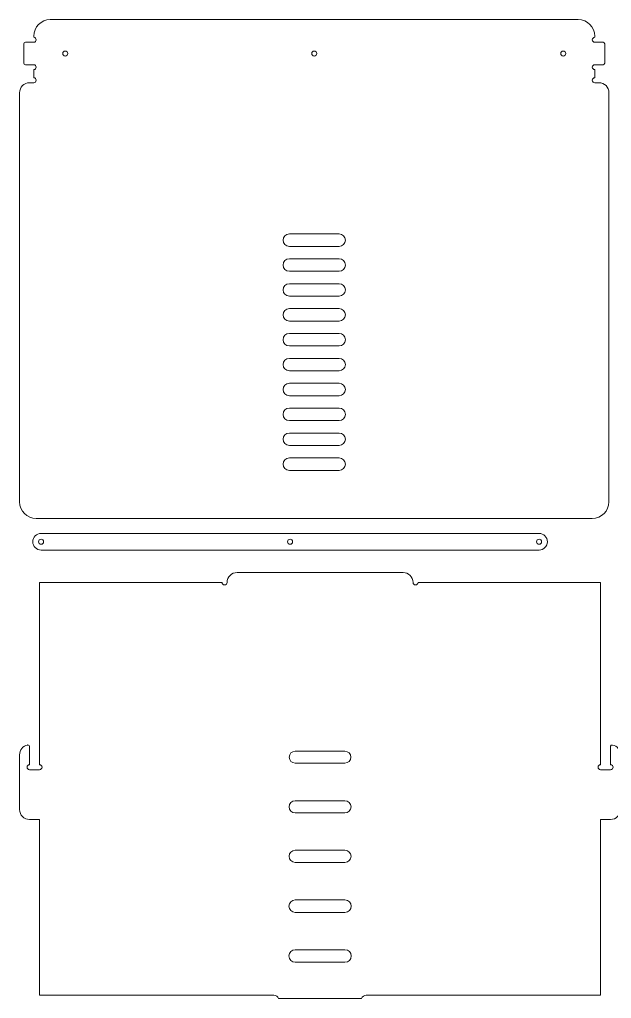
# Model space of a CAD drawing. Header units: millimetres. Extents: x -1109 to 1109, y -590 to 592.
# Drawn here: x -1109 to -396, y -590 to 590 of the extents above; entities that cross this region are included whole.
import ezdxf

# ---------------------------------------------------------------- set-up
doc = ezdxf.new("R2010")
doc.units = ezdxf.units.MM
doc.header["$MEASUREMENT"] = 0
doc.layers.add('layer 1', color=7, linetype='Continuous')

msp = doc.modelspace()

# ---------------------------------------------------------------- linework, layer by layer
at = {"layer": 'layer 1', "color": 250, "lineweight": 15}
for points, knots in [([(-404.0697, 537.6887), (-404.0697, 537.6887), (-404.0697, 560.6886), (-404.0697, 560.6886), (-404.0697, 560.6886), (-404.0697, 561.7933), (-404.9651, 562.6887), (-406.0698, 562.6887), (-406.0698, 562.6887), (-406.0698, 562.6887), (-416.0697, 562.6887), (-416.0697, 562.6887), (-416.0697, 562.6887), (-417.7264, 562.6887), (-419.0698, 564.0319), (-419.0698, 565.6887), (-419.0698, 565.6887), (-419.0698, 567.3456), (-417.7264, 568.6887), (-416.0697, 568.6887), (-416.0697, 568.6887), (-416.0697, 568.6887), (-416.0697, 570.061), (-416.0697, 570.061), (-416.0697, 570.061), (-416.0697, 581.1067), (-425.0238, 590.0612), (-436.0696, 590.0612), (-436.0696, 590.0612), (-436.0696, 590.0612), (-1072.0696, 590.0612), (-1072.0696, 590.0612), (-1072.0696, 590.0612), (-1083.1152, 590.0612), (-1092.0697, 581.1067), (-1092.0697, 570.061), (-1092.0697, 570.061), (-1092.0697, 570.061), (-1092.0697, 568.6887), (-1092.0697, 568.6887), (-1092.0697, 568.6887), (-1090.4127, 568.6887), (-1089.0698, 567.3456), (-1089.0698, 565.6887), (-1089.0698, 565.6887), (-1089.0698, 564.0319), (-1090.4127, 562.6887), (-1092.0697, 562.6887), (-1092.0697, 562.6887), (-1092.0697, 562.6887), (-1102.0695, 562.6887), (-1102.0695, 562.6887), (-1102.0695, 562.6887), (-1103.1747, 562.6887), (-1104.0697, 561.7933), (-1104.0697, 560.6886), (-1104.0697, 560.6886), (-1104.0697, 560.6886), (-1104.0697, 537.6887), (-1104.0697, 537.6887), (-1104.0697, 537.6887), (-1104.0697, 536.5842), (-1103.1747, 535.689), (-1102.0695, 535.689), (-1102.0695, 535.689), (-1102.0695, 535.689), (-1092.0697, 535.689), (-1092.0697, 535.689), (-1092.0697, 535.689), (-1090.4127, 535.689), (-1089.0698, 534.3455), (-1089.0698, 532.6886), (-1089.0698, 532.6886), (-1089.0698, 531.0319), (-1090.4127, 529.6886), (-1092.0697, 529.6886), (-1092.0697, 529.6886), (-1092.0697, 529.6886), (-1092.0697, 519.9082), (-1092.0697, 519.9082), (-1092.0697, 519.9082), (-1090.4127, 519.9082), (-1089.0698, 518.5651), (-1089.0698, 516.9082), (-1089.0698, 516.9082), (-1089.0698, 515.2513), (-1090.4127, 513.9082), (-1092.0697, 513.9082), (-1092.0697, 513.9082), (-1092.0697, 513.9082), (-1097.0696, 513.9082), (-1097.0696, 513.9082), (-1097.0696, 513.9082), (-1103.6969, 513.9082), (-1109.0696, 508.5356), (-1109.0696, 501.9082), (-1109.0696, 501.9082), (-1109.0696, 501.9082), (-1109.0696, 8.7845), (-1109.0696, 8.7845), (-1109.0696, 8.7845), (-1109.0696, -2.2616), (-1100.1154, -11.2154), (-1089.0698, -11.2154), (-1089.0698, -11.2154), (-1089.0698, -11.2154), (-419.0698, -11.2154), (-419.0698, -11.2154), (-419.0698, -11.2154), (-408.0238, -11.2154), (-399.0695, -2.2616), (-399.0695, 8.7845), (-399.0695, 8.7845), (-399.0695, 8.7845), (-399.0695, 501.9082), (-399.0695, 501.9082), (-399.0695, 501.9082), (-399.0695, 508.5356), (-404.4421, 513.9082), (-411.0696, 513.9082), (-411.0696, 513.9082), (-411.0696, 513.9082), (-416.0697, 513.9082), (-416.0697, 513.9082), (-416.0697, 513.9082), (-417.7264, 513.9082), (-419.0698, 515.2513), (-419.0698, 516.9082), (-419.0698, 516.9082), (-419.0698, 518.5651), (-417.7264, 519.9082), (-416.0697, 519.9082), (-416.0697, 519.9082), (-416.0697, 519.9082), (-416.0697, 529.6886), (-416.0697, 529.6886), (-416.0697, 529.6886), (-417.7264, 529.6886), (-419.0698, 531.0319), (-419.0698, 532.6886), (-419.0698, 532.6886), (-419.0698, 534.3455), (-417.7264, 535.689), (-416.0697, 535.689), (-416.0697, 535.689), (-416.0697, 535.689), (-406.0698, 535.689), (-406.0698, 535.689), (-406.0698, 535.689), (-404.9651, 535.689), (-404.0697, 536.5842), (-404.0697, 537.6887)], [0, 0, 0, 0, 0.026315789, 0.026315789, 0.026315789, 0.026315789, 0.052631579, 0.052631579, 0.052631579, 0.052631579, 0.078947368, 0.078947368, 0.078947368, 0.078947368, 0.105263158, 0.105263158, 0.105263158, 0.105263158, 0.131578947, 0.131578947, 0.131578947, 0.131578947, 0.157894737, 0.157894737, 0.157894737, 0.157894737, 0.184210526, 0.184210526, 0.184210526, 0.184210526, 0.210526316, 0.210526316, 0.210526316, 0.210526316, 0.236842105, 0.236842105, 0.236842105, 0.236842105, 0.263157895, 0.263157895, 0.263157895, 0.263157895, 0.289473684, 0.289473684, 0.289473684, 0.289473684, 0.315789474, 0.315789474, 0.315789474, 0.315789474, 0.342105263, 0.342105263, 0.342105263, 0.342105263, 0.368421053, 0.368421053, 0.368421053, 0.368421053, 0.394736842, 0.394736842, 0.394736842, 0.394736842, 0.421052632, 0.421052632, 0.421052632, 0.421052632, 0.447368421, 0.447368421, 0.447368421, 0.447368421, 0.473684211, 0.473684211, 0.473684211, 0.473684211, 0.5, 0.5, 0.5, 0.5, 0.526315789, 0.526315789, 0.526315789, 0.526315789, 0.552631579, 0.552631579, 0.552631579, 0.552631579, 0.578947368, 0.578947368, 0.578947368, 0.578947368, 0.605263158, 0.605263158, 0.605263158, 0.605263158, 0.631578947, 0.631578947, 0.631578947, 0.631578947, 0.657894737, 0.657894737, 0.657894737, 0.657894737, 0.684210526, 0.684210526, 0.684210526, 0.684210526, 0.710526316, 0.710526316, 0.710526316, 0.710526316, 0.736842105, 0.736842105, 0.736842105, 0.736842105, 0.763157895, 0.763157895, 0.763157895, 0.763157895, 0.789473684, 0.789473684, 0.789473684, 0.789473684, 0.815789474, 0.815789474, 0.815789474, 0.815789474, 0.842105263, 0.842105263, 0.842105263, 0.842105263, 0.868421053, 0.868421053, 0.868421053, 0.868421053, 0.894736842, 0.894736842, 0.894736842, 0.894736842, 0.921052632, 0.921052632, 0.921052632, 0.921052632, 0.947368421, 0.947368421, 0.947368421, 0.947368421, 0.973684211, 0.973684211, 0.973684211, 0.973684211, 1, 1, 1, 1]), ([(-1054.0696, 546.1467), (-1052.4129, 546.1467), (-1051.0697, 547.49), (-1051.0697, 549.1467), (-1051.0697, 549.1467), (-1051.0697, 550.8036), (-1052.4129, 552.1467), (-1054.0696, 552.1467), (-1054.0696, 552.1467), (-1055.7264, 552.1467), (-1057.0696, 550.8036), (-1057.0696, 549.1467), (-1057.0696, 549.1467), (-1057.0696, 547.49), (-1055.7264, 546.1467), (-1054.0696, 546.1467), (-1054.0696, 546.1467), (-1054.0696, 546.1467), (-1054.0696, 546.1467), (-1054.0696, 546.1467)], [0, 0, 0, 0, 0.2, 0.2, 0.2, 0.2, 0.4, 0.4, 0.4, 0.4, 0.6, 0.6, 0.6, 0.6, 0.8, 0.8, 0.8, 0.8, 1, 1, 1, 1]), ([(-754.0694, 546.1467), (-752.413, 546.1467), (-751.0697, 547.49), (-751.0697, 549.1467), (-751.0697, 549.1467), (-751.0697, 550.8036), (-752.413, 552.1467), (-754.0694, 552.1467), (-754.0694, 552.1467), (-755.7264, 552.1467), (-757.07, 550.8036), (-757.07, 549.1467), (-757.07, 549.1467), (-757.07, 547.49), (-755.7264, 546.1467), (-754.0694, 546.1467), (-754.0694, 546.1467), (-754.0694, 546.1467), (-754.0694, 546.1467), (-754.0694, 546.1467)], [0, 0, 0, 0, 0.2, 0.2, 0.2, 0.2, 0.4, 0.4, 0.4, 0.4, 0.6, 0.6, 0.6, 0.6, 0.8, 0.8, 0.8, 0.8, 1, 1, 1, 1]), ([(-454.0696, 546.1467), (-452.4127, 546.1467), (-451.0696, 547.49), (-451.0696, 549.1467), (-451.0696, 549.1467), (-451.0696, 550.8036), (-452.4127, 552.1467), (-454.0696, 552.1467), (-454.0696, 552.1467), (-455.7265, 552.1467), (-457.0696, 550.8036), (-457.0696, 549.1467), (-457.0696, 549.1467), (-457.0696, 547.49), (-455.7265, 546.1467), (-454.0696, 546.1467), (-454.0696, 546.1467), (-454.0696, 546.1467), (-454.0696, 546.1467), (-454.0696, 546.1467)], [0, 0, 0, 0, 0.2, 0.2, 0.2, 0.2, 0.4, 0.4, 0.4, 0.4, 0.6, 0.6, 0.6, 0.6, 0.8, 0.8, 0.8, 0.8, 1, 1, 1, 1]), ([(-784.0692, 316.6572), (-788.2116, 316.6572), (-791.5696, 320.0151), (-791.5696, 324.1572), (-791.5696, 324.1572), (-791.5696, 328.2994), (-788.2116, 331.6571), (-784.0692, 331.6571), (-784.0692, 331.6571), (-784.0692, 331.6571), (-724.0696, 331.6571), (-724.0696, 331.6571), (-724.0696, 331.6571), (-719.9274, 331.6571), (-716.5698, 328.2994), (-716.5698, 324.1572), (-716.5698, 324.1572), (-716.5698, 320.0151), (-719.9274, 316.6572), (-724.0696, 316.6572), (-724.0696, 316.6572), (-724.0696, 316.6572), (-784.0692, 316.6572), (-784.0692, 316.6572)], [0, 0, 0, 0, 0.166666667, 0.166666667, 0.166666667, 0.166666667, 0.333333333, 0.333333333, 0.333333333, 0.333333333, 0.5, 0.5, 0.5, 0.5, 0.666666667, 0.666666667, 0.666666667, 0.666666667, 0.833333333, 0.833333333, 0.833333333, 0.833333333, 1, 1, 1, 1]), ([(-784.0692, 286.657), (-788.2116, 286.657), (-791.5696, 290.0152), (-791.5696, 294.1571), (-791.5696, 294.1571), (-791.5696, 298.2995), (-788.2116, 301.6572), (-784.0692, 301.6572), (-784.0692, 301.6572), (-784.0692, 301.6572), (-724.0696, 301.6572), (-724.0696, 301.6572), (-724.0696, 301.6572), (-719.9274, 301.6572), (-716.5698, 298.2995), (-716.5698, 294.1571), (-716.5698, 294.1571), (-716.5698, 290.0152), (-719.9274, 286.657), (-724.0696, 286.657), (-724.0696, 286.657), (-724.0696, 286.657), (-784.0692, 286.657), (-784.0692, 286.657)], [0, 0, 0, 0, 0.166666667, 0.166666667, 0.166666667, 0.166666667, 0.333333333, 0.333333333, 0.333333333, 0.333333333, 0.5, 0.5, 0.5, 0.5, 0.666666667, 0.666666667, 0.666666667, 0.666666667, 0.833333333, 0.833333333, 0.833333333, 0.833333333, 1, 1, 1, 1]), ([(-784.0692, 256.6571), (-788.2116, 256.6571), (-791.5696, 260.015), (-791.5696, 264.157), (-791.5696, 264.157), (-791.5696, 268.2994), (-788.2116, 271.657), (-784.0692, 271.657), (-784.0692, 271.657), (-784.0692, 271.657), (-724.0696, 271.657), (-724.0696, 271.657), (-724.0696, 271.657), (-719.9274, 271.657), (-716.5698, 268.2994), (-716.5698, 264.157), (-716.5698, 264.157), (-716.5698, 260.015), (-719.9274, 256.6571), (-724.0696, 256.6571), (-724.0696, 256.6571), (-724.0696, 256.6571), (-784.0692, 256.6571), (-784.0692, 256.6571)], [0, 0, 0, 0, 0.166666667, 0.166666667, 0.166666667, 0.166666667, 0.333333333, 0.333333333, 0.333333333, 0.333333333, 0.5, 0.5, 0.5, 0.5, 0.666666667, 0.666666667, 0.666666667, 0.666666667, 0.833333333, 0.833333333, 0.833333333, 0.833333333, 1, 1, 1, 1]), ([(-784.0692, 226.6572), (-788.2116, 226.6572), (-791.5696, 230.0151), (-791.5696, 234.1571), (-791.5696, 234.1571), (-791.5696, 238.2995), (-788.2116, 241.6571), (-784.0692, 241.6571), (-784.0692, 241.6571), (-784.0692, 241.6571), (-724.0696, 241.6571), (-724.0696, 241.6571), (-724.0696, 241.6571), (-719.9274, 241.6571), (-716.5698, 238.2995), (-716.5698, 234.1571), (-716.5698, 234.1571), (-716.5698, 230.0151), (-719.9274, 226.6572), (-724.0696, 226.6572), (-724.0696, 226.6572), (-724.0696, 226.6572), (-784.0692, 226.6572), (-784.0692, 226.6572)], [0, 0, 0, 0, 0.166666667, 0.166666667, 0.166666667, 0.166666667, 0.333333333, 0.333333333, 0.333333333, 0.333333333, 0.5, 0.5, 0.5, 0.5, 0.666666667, 0.666666667, 0.666666667, 0.666666667, 0.833333333, 0.833333333, 0.833333333, 0.833333333, 1, 1, 1, 1]), ([(-784.0692, 196.6573), (-788.2116, 196.6573), (-791.5696, 200.0149), (-791.5696, 204.1573), (-791.5696, 204.1573), (-791.5696, 208.2993), (-788.2116, 211.6572), (-784.0692, 211.6572), (-784.0692, 211.6572), (-784.0692, 211.6572), (-724.0696, 211.6572), (-724.0696, 211.6572), (-724.0696, 211.6572), (-719.9274, 211.6572), (-716.5698, 208.2993), (-716.5698, 204.1573), (-716.5698, 204.1573), (-716.5698, 200.0149), (-719.9274, 196.6573), (-724.0696, 196.6573), (-724.0696, 196.6573), (-724.0696, 196.6573), (-784.0692, 196.6573), (-784.0692, 196.6573)], [0, 0, 0, 0, 0.166666667, 0.166666667, 0.166666667, 0.166666667, 0.333333333, 0.333333333, 0.333333333, 0.333333333, 0.5, 0.5, 0.5, 0.5, 0.666666667, 0.666666667, 0.666666667, 0.666666667, 0.833333333, 0.833333333, 0.833333333, 0.833333333, 1, 1, 1, 1]), ([(-784.0692, 166.6574), (-788.2116, 166.6574), (-791.5696, 170.015), (-791.5696, 174.1574), (-791.5696, 174.1574), (-791.5696, 178.2991), (-788.2116, 181.6573), (-784.0692, 181.6573), (-784.0692, 181.6573), (-784.0692, 181.6573), (-724.0696, 181.6573), (-724.0696, 181.6573), (-724.0696, 181.6573), (-719.9274, 181.6573), (-716.5698, 178.2991), (-716.5698, 174.1574), (-716.5698, 174.1574), (-716.5698, 170.015), (-719.9274, 166.6574), (-724.0696, 166.6574), (-724.0696, 166.6574), (-724.0696, 166.6574), (-784.0692, 166.6574), (-784.0692, 166.6574)], [0, 0, 0, 0, 0.166666667, 0.166666667, 0.166666667, 0.166666667, 0.333333333, 0.333333333, 0.333333333, 0.333333333, 0.5, 0.5, 0.5, 0.5, 0.666666667, 0.666666667, 0.666666667, 0.666666667, 0.833333333, 0.833333333, 0.833333333, 0.833333333, 1, 1, 1, 1]), ([(-784.0692, 136.6572), (-788.2116, 136.6572), (-791.5696, 140.0152), (-791.5696, 144.1571), (-791.5696, 144.1571), (-791.5696, 148.2992), (-788.2116, 151.6571), (-784.0692, 151.6571), (-784.0692, 151.6571), (-784.0692, 151.6571), (-724.0696, 151.6571), (-724.0696, 151.6571), (-724.0696, 151.6571), (-719.9274, 151.6571), (-716.5698, 148.2992), (-716.5698, 144.1571), (-716.5698, 144.1571), (-716.5698, 140.0152), (-719.9274, 136.6572), (-724.0696, 136.6572), (-724.0696, 136.6572), (-724.0696, 136.6572), (-784.0692, 136.6572), (-784.0692, 136.6572)], [0, 0, 0, 0, 0.166666667, 0.166666667, 0.166666667, 0.166666667, 0.333333333, 0.333333333, 0.333333333, 0.333333333, 0.5, 0.5, 0.5, 0.5, 0.666666667, 0.666666667, 0.666666667, 0.666666667, 0.833333333, 0.833333333, 0.833333333, 0.833333333, 1, 1, 1, 1]), ([(-784.0692, 106.6574), (-788.2116, 106.6574), (-791.5696, 110.0152), (-791.5696, 114.1572), (-791.5696, 114.1572), (-791.5696, 118.2993), (-788.2116, 121.6572), (-784.0692, 121.6572), (-784.0692, 121.6572), (-784.0692, 121.6572), (-724.0696, 121.6572), (-724.0696, 121.6572), (-724.0696, 121.6572), (-719.9274, 121.6572), (-716.5698, 118.2993), (-716.5698, 114.1572), (-716.5698, 114.1572), (-716.5698, 110.0152), (-719.9274, 106.6574), (-724.0696, 106.6574), (-724.0696, 106.6574), (-724.0696, 106.6574), (-784.0692, 106.6574), (-784.0692, 106.6574)], [0, 0, 0, 0, 0.166666667, 0.166666667, 0.166666667, 0.166666667, 0.333333333, 0.333333333, 0.333333333, 0.333333333, 0.5, 0.5, 0.5, 0.5, 0.666666667, 0.666666667, 0.666666667, 0.666666667, 0.833333333, 0.833333333, 0.833333333, 0.833333333, 1, 1, 1, 1]), ([(-784.0692, 76.657), (-788.2116, 76.657), (-791.5696, 80.015), (-791.5696, 84.157), (-791.5696, 84.157), (-791.5696, 88.2994), (-788.2116, 91.657), (-784.0692, 91.657), (-784.0692, 91.657), (-784.0692, 91.657), (-724.0696, 91.657), (-724.0696, 91.657), (-724.0696, 91.657), (-719.9274, 91.657), (-716.5698, 88.2994), (-716.5698, 84.157), (-716.5698, 84.157), (-716.5698, 80.015), (-719.9274, 76.657), (-724.0696, 76.657), (-724.0696, 76.657), (-724.0696, 76.657), (-784.0692, 76.657), (-784.0692, 76.657)], [0, 0, 0, 0, 0.166666667, 0.166666667, 0.166666667, 0.166666667, 0.333333333, 0.333333333, 0.333333333, 0.333333333, 0.5, 0.5, 0.5, 0.5, 0.666666667, 0.666666667, 0.666666667, 0.666666667, 0.833333333, 0.833333333, 0.833333333, 0.833333333, 1, 1, 1, 1]), ([(-784.0692, 46.6571), (-788.2116, 46.6571), (-791.5696, 50.0152), (-791.5696, 54.1571), (-791.5696, 54.1571), (-791.5696, 58.2996), (-788.2116, 61.6571), (-784.0692, 61.6571), (-784.0692, 61.6571), (-784.0692, 61.6571), (-724.0696, 61.6571), (-724.0696, 61.6571), (-724.0696, 61.6571), (-719.9274, 61.6571), (-716.5698, 58.2996), (-716.5698, 54.1571), (-716.5698, 54.1571), (-716.5698, 50.0152), (-719.9274, 46.6571), (-724.0696, 46.6571), (-724.0696, 46.6571), (-724.0696, 46.6571), (-784.0692, 46.6571), (-784.0692, 46.6571)], [0, 0, 0, 0, 0.166666667, 0.166666667, 0.166666667, 0.166666667, 0.333333333, 0.333333333, 0.333333333, 0.333333333, 0.5, 0.5, 0.5, 0.5, 0.666666667, 0.666666667, 0.666666667, 0.666666667, 0.833333333, 0.833333333, 0.833333333, 0.833333333, 1, 1, 1, 1]), ([(-1083.2028, -49.3925), (-1088.7259, -49.3925), (-1093.2032, -44.9153), (-1093.2032, -39.3928), (-1093.2032, -39.3928), (-1093.2032, -33.8703), (-1088.7259, -29.3931), (-1083.2028, -29.3931), (-1083.2028, -29.3931), (-1083.2028, -29.3931), (-483.2029, -29.3931), (-483.2029, -29.3931), (-483.2029, -29.3931), (-477.68, -29.3931), (-473.2031, -33.8703), (-473.2031, -39.3928), (-473.2031, -39.3928), (-473.2031, -44.9153), (-477.68, -49.3925), (-483.2029, -49.3925), (-483.2029, -49.3925), (-483.2029, -49.3925), (-1083.2028, -49.3925), (-1083.2028, -49.3925)], [0, 0, 0, 0, 0.166666667, 0.166666667, 0.166666667, 0.166666667, 0.333333333, 0.333333333, 0.333333333, 0.333333333, 0.5, 0.5, 0.5, 0.5, 0.666666667, 0.666666667, 0.666666667, 0.666666667, 0.833333333, 0.833333333, 0.833333333, 0.833333333, 1, 1, 1, 1]), ([(-1083.2028, -36.3928), (-1084.8598, -36.3928), (-1086.2031, -37.7357), (-1086.2031, -39.3928), (-1086.2031, -39.3928), (-1086.2031, -41.0499), (-1084.8598, -42.3928), (-1083.2028, -42.3928), (-1083.2028, -42.3928), (-1081.5464, -42.3928), (-1080.2028, -41.0499), (-1080.2028, -39.3928), (-1080.2028, -39.3928), (-1080.2028, -37.7357), (-1081.5464, -36.3928), (-1083.2028, -36.3928), (-1083.2028, -36.3928), (-1083.2028, -36.3928), (-1083.2028, -36.3928), (-1083.2028, -36.3928)], [0, 0, 0, 0, 0.2, 0.2, 0.2, 0.2, 0.4, 0.4, 0.4, 0.4, 0.6, 0.6, 0.6, 0.6, 0.8, 0.8, 0.8, 0.8, 1, 1, 1, 1]), ([(-783.2032, -36.3928), (-784.8599, -36.3928), (-786.2031, -37.7357), (-786.2031, -39.3928), (-786.2031, -39.3928), (-786.2031, -41.0499), (-784.8599, -42.3928), (-783.2032, -42.3928), (-783.2032, -42.3928), (-781.5461, -42.3928), (-780.2028, -41.0499), (-780.2028, -39.3928), (-780.2028, -39.3928), (-780.2028, -37.7357), (-781.5461, -36.3928), (-783.2032, -36.3928), (-783.2032, -36.3928), (-783.2032, -36.3928), (-783.2032, -36.3928), (-783.2032, -36.3928)], [0, 0, 0, 0, 0.2, 0.2, 0.2, 0.2, 0.4, 0.4, 0.4, 0.4, 0.6, 0.6, 0.6, 0.6, 0.8, 0.8, 0.8, 0.8, 1, 1, 1, 1]), ([(-483.2029, -36.3928), (-484.8599, -36.3928), (-486.2028, -37.7357), (-486.2028, -39.3928), (-486.2028, -39.3928), (-486.2028, -41.0499), (-484.8599, -42.3928), (-483.2029, -42.3928), (-483.2029, -42.3928), (-481.5461, -42.3928), (-480.2029, -41.0499), (-480.2029, -39.3928), (-480.2029, -39.3928), (-480.2029, -37.7357), (-481.5461, -36.3928), (-483.2029, -36.3928), (-483.2029, -36.3928), (-483.2029, -36.3928), (-483.2029, -36.3928), (-483.2029, -36.3928)], [0, 0, 0, 0, 0.2, 0.2, 0.2, 0.2, 0.4, 0.4, 0.4, 0.4, 0.6, 0.6, 0.6, 0.6, 0.8, 0.8, 0.8, 0.8, 1, 1, 1, 1]), ([(-1097.0696, -286.4244), (-1097.0696, -285.3196), (-1097.965, -284.4245), (-1099.0695, -284.4245), (-1099.0695, -284.4245), (-1099.2038, -284.4245), (-1099.3379, -284.438), (-1099.4695, -284.4648), (-1099.4695, -284.4648), (-1105.0567, -285.6052), (-1109.0696, -290.5199), (-1109.0696, -296.2223), (-1109.0696, -296.2223), (-1109.0696, -296.2223), (-1109.0696, -362.2224), (-1109.0696, -362.2224), (-1109.0696, -362.2224), (-1109.0696, -368.85), (-1103.6969, -374.2223), (-1097.0696, -374.2223), (-1097.0696, -374.2223), (-1097.0696, -374.2223), (-1085.0697, -374.2223), (-1085.0697, -374.2223), (-1085.0697, -374.2223), (-1085.0697, -374.2223), (-1085.0697, -585.9386), (-1085.0697, -585.9386), (-1085.0697, -585.9386), (-1085.0697, -585.9386), (-802.7267, -585.9386), (-802.7267, -585.9386), (-802.7267, -585.9386), (-800.1835, -585.9386), (-797.9173, -587.542), (-797.0698, -589.939), (-797.0698, -589.939), (-797.0698, -589.939), (-697.0697, -589.939), (-697.0697, -589.939), (-697.0697, -589.939), (-696.2222, -587.542), (-693.9554, -585.9386), (-691.4129, -585.9386), (-691.4129, -585.9386), (-691.4129, -585.9386), (-409.0694, -585.9386), (-409.0694, -585.9386), (-409.0694, -585.9386), (-409.0694, -585.9386), (-409.0694, -374.2223), (-409.0694, -374.2223), (-409.0694, -374.2223), (-409.0694, -374.2223), (-397.0694, -374.2223), (-397.0694, -374.2223), (-397.0694, -374.2223), (-390.4425, -374.2223), (-385.0695, -368.85), (-385.0695, -362.2224), (-385.0695, -362.2224), (-385.0695, -362.2224), (-385.0695, -296.2223), (-385.0695, -296.2223), (-385.0695, -296.2223), (-385.0695, -290.5199), (-389.0823, -285.6052), (-394.6696, -284.4648), (-394.6696, -284.4648), (-395.752, -284.244), (-396.8083, -284.942), (-397.0295, -286.0244), (-397.0295, -286.0244), (-397.0564, -286.156), (-397.0694, -286.2901), (-397.0694, -286.4244), (-397.0694, -286.4244), (-397.0694, -286.4244), (-397.0694, -308.2226), (-397.0694, -308.2226), (-397.0694, -308.2226), (-395.413, -308.2226), (-394.0695, -309.5655), (-394.0695, -311.2226), (-394.0695, -311.2226), (-394.0695, -312.879), (-395.413, -314.2225), (-397.0694, -314.2225), (-397.0694, -314.2225), (-397.0694, -314.2225), (-409.0694, -314.2225), (-409.0694, -314.2225), (-409.0694, -314.2225), (-410.7265, -314.2225), (-412.0694, -312.879), (-412.0694, -311.2226), (-412.0694, -311.2226), (-412.0694, -309.5655), (-410.7265, -308.2226), (-409.0694, -308.2226), (-409.0694, -308.2226), (-409.0694, -308.2226), (-409.0694, -88.4692), (-409.0694, -88.4692), (-409.0694, -88.4692), (-409.0694, -88.4692), (-629.0698, -88.4692), (-629.0698, -88.4692), (-629.0698, -88.4692), (-629.0698, -90.126), (-630.4126, -91.4692), (-632.0697, -91.4692), (-632.0697, -91.4692), (-633.7268, -91.4692), (-635.0697, -90.126), (-635.0697, -88.4692), (-635.0697, -88.4692), (-635.0697, -81.8419), (-640.442, -76.4689), (-647.0697, -76.4689), (-647.0697, -76.4689), (-647.0697, -76.4689), (-847.0699, -76.4689), (-847.0699, -76.4689), (-847.0699, -76.4689), (-853.6969, -76.4689), (-859.0698, -81.8419), (-859.0698, -88.4692), (-859.0698, -88.4692), (-859.0698, -90.126), (-860.4127, -91.4692), (-862.0698, -91.4692), (-862.0698, -91.4692), (-863.7262, -91.4692), (-865.0698, -90.126), (-865.0698, -88.4692), (-865.0698, -88.4692), (-865.0698, -88.4692), (-1085.0697, -88.4692), (-1085.0697, -88.4692), (-1085.0697, -88.4692), (-1085.0697, -88.4692), (-1085.0697, -308.2226), (-1085.0697, -308.2226), (-1085.0697, -308.2226), (-1083.4126, -308.2226), (-1082.0697, -309.5655), (-1082.0697, -311.2226), (-1082.0697, -311.2226), (-1082.0697, -312.879), (-1083.4126, -314.2225), (-1085.0697, -314.2225), (-1085.0697, -314.2225), (-1085.0697, -314.2225), (-1097.0696, -314.2225), (-1097.0696, -314.2225), (-1097.0696, -314.2225), (-1098.7264, -314.2225), (-1100.0696, -312.879), (-1100.0696, -311.2226), (-1100.0696, -311.2226), (-1100.0696, -309.5655), (-1098.7264, -308.2226), (-1097.0696, -308.2226), (-1097.0696, -308.2226), (-1097.0696, -308.2226), (-1097.0696, -286.4244), (-1097.0696, -286.4244)], [0, 0, 0, 0, 0.023809524, 0.023809524, 0.023809524, 0.023809524, 0.047619048, 0.047619048, 0.047619048, 0.047619048, 0.071428571, 0.071428571, 0.071428571, 0.071428571, 0.095238095, 0.095238095, 0.095238095, 0.095238095, 0.119047619, 0.119047619, 0.119047619, 0.119047619, 0.142857143, 0.142857143, 0.142857143, 0.142857143, 0.166666667, 0.166666667, 0.166666667, 0.166666667, 0.19047619, 0.19047619, 0.19047619, 0.19047619, 0.214285714, 0.214285714, 0.214285714, 0.214285714, 0.238095238, 0.238095238, 0.238095238, 0.238095238, 0.261904762, 0.261904762, 0.261904762, 0.261904762, 0.285714286, 0.285714286, 0.285714286, 0.285714286, 0.30952381, 0.30952381, 0.30952381, 0.30952381, 0.333333333, 0.333333333, 0.333333333, 0.333333333, 0.357142857, 0.357142857, 0.357142857, 0.357142857, 0.380952381, 0.380952381, 0.380952381, 0.380952381, 0.404761905, 0.404761905, 0.404761905, 0.404761905, 0.428571429, 0.428571429, 0.428571429, 0.428571429, 0.452380952, 0.452380952, 0.452380952, 0.452380952, 0.476190476, 0.476190476, 0.476190476, 0.476190476, 0.5, 0.5, 0.5, 0.5, 0.523809524, 0.523809524, 0.523809524, 0.523809524, 0.547619048, 0.547619048, 0.547619048, 0.547619048, 0.571428571, 0.571428571, 0.571428571, 0.571428571, 0.595238095, 0.595238095, 0.595238095, 0.595238095, 0.619047619, 0.619047619, 0.619047619, 0.619047619, 0.642857143, 0.642857143, 0.642857143, 0.642857143, 0.666666667, 0.666666667, 0.666666667, 0.666666667, 0.69047619, 0.69047619, 0.69047619, 0.69047619, 0.714285714, 0.714285714, 0.714285714, 0.714285714, 0.738095238, 0.738095238, 0.738095238, 0.738095238, 0.761904762, 0.761904762, 0.761904762, 0.761904762, 0.785714286, 0.785714286, 0.785714286, 0.785714286, 0.80952381, 0.80952381, 0.80952381, 0.80952381, 0.833333333, 0.833333333, 0.833333333, 0.833333333, 0.857142857, 0.857142857, 0.857142857, 0.857142857, 0.880952381, 0.880952381, 0.880952381, 0.880952381, 0.904761905, 0.904761905, 0.904761905, 0.904761905, 0.928571429, 0.928571429, 0.928571429, 0.928571429, 0.952380952, 0.952380952, 0.952380952, 0.952380952, 0.976190476, 0.976190476, 0.976190476, 0.976190476, 1, 1, 1, 1]), ([(-717.0699, -306.2699), (-717.0699, -306.2699), (-777.0697, -306.2699), (-777.0697, -306.2699), (-777.0697, -306.2699), (-781.0295, -306.2699), (-784.2403, -303.0597), (-784.2403, -299.0993), (-784.2403, -299.0993), (-784.2403, -295.1395), (-781.0295, -291.929), (-777.0697, -291.929), (-777.0697, -291.929), (-777.0697, -291.929), (-717.0699, -291.929), (-717.0699, -291.929), (-717.0699, -291.929), (-713.1094, -291.929), (-709.8993, -295.1395), (-709.8993, -299.0993), (-709.8993, -299.0993), (-709.8993, -303.0597), (-713.1094, -306.2699), (-717.0699, -306.2699)], [0, 0, 0, 0, 0.166666667, 0.166666667, 0.166666667, 0.166666667, 0.333333333, 0.333333333, 0.333333333, 0.333333333, 0.5, 0.5, 0.5, 0.5, 0.666666667, 0.666666667, 0.666666667, 0.666666667, 0.833333333, 0.833333333, 0.833333333, 0.833333333, 1, 1, 1, 1]), ([(-717.0699, -366.2697), (-717.0699, -366.2697), (-777.0697, -366.2697), (-777.0697, -366.2697), (-777.0697, -366.2697), (-781.0935, -366.2697), (-784.3554, -363.0079), (-784.3554, -358.984), (-784.3554, -358.984), (-784.3554, -354.9594), (-781.0935, -351.6976), (-777.0697, -351.6976), (-777.0697, -351.6976), (-777.0697, -351.6976), (-717.0699, -351.6976), (-717.0699, -351.6976), (-717.0699, -351.6976), (-713.0453, -351.6976), (-709.7835, -354.9594), (-709.7835, -358.984), (-709.7835, -358.984), (-709.7835, -363.0079), (-713.0453, -366.2697), (-717.0699, -366.2697)], [0, 0, 0, 0, 0.166666667, 0.166666667, 0.166666667, 0.166666667, 0.333333333, 0.333333333, 0.333333333, 0.333333333, 0.5, 0.5, 0.5, 0.5, 0.666666667, 0.666666667, 0.666666667, 0.666666667, 0.833333333, 0.833333333, 0.833333333, 0.833333333, 1, 1, 1, 1]), ([(-717.0699, -426.02), (-717.0699, -426.02), (-777.0697, -426.02), (-777.0697, -426.02), (-777.0697, -426.02), (-781.1425, -426.02), (-784.4449, -422.7182), (-784.4449, -418.6448), (-784.4449, -418.6448), (-784.4449, -414.572), (-781.1425, -411.2702), (-777.0697, -411.2702), (-777.0697, -411.2702), (-777.0697, -411.2702), (-717.0699, -411.2702), (-717.0699, -411.2702), (-717.0699, -411.2702), (-712.9964, -411.2702), (-709.6946, -414.572), (-709.6946, -418.6448), (-709.6946, -418.6448), (-709.6946, -422.7182), (-712.9964, -426.02), (-717.0699, -426.02)], [0, 0, 0, 0, 0.166666667, 0.166666667, 0.166666667, 0.166666667, 0.333333333, 0.333333333, 0.333333333, 0.333333333, 0.5, 0.5, 0.5, 0.5, 0.666666667, 0.666666667, 0.666666667, 0.666666667, 0.833333333, 0.833333333, 0.833333333, 0.833333333, 1, 1, 1, 1]), ([(-717.0699, -486.2699), (-717.0699, -486.2699), (-777.0697, -486.2699), (-777.0697, -486.2699), (-777.0697, -486.2699), (-781.2114, -486.2699), (-784.5696, -482.9123), (-784.5696, -478.77), (-784.5696, -478.77), (-784.5696, -474.6276), (-781.2114, -471.27), (-777.0697, -471.27), (-777.0697, -471.27), (-777.0697, -471.27), (-717.0699, -471.27), (-717.0699, -471.27), (-717.0699, -471.27), (-712.9275, -471.27), (-709.5699, -474.6276), (-709.5699, -478.77), (-709.5699, -478.77), (-709.5699, -482.9123), (-712.9275, -486.2699), (-717.0699, -486.2699)], [0, 0, 0, 0, 0.166666667, 0.166666667, 0.166666667, 0.166666667, 0.333333333, 0.333333333, 0.333333333, 0.333333333, 0.5, 0.5, 0.5, 0.5, 0.666666667, 0.666666667, 0.666666667, 0.666666667, 0.833333333, 0.833333333, 0.833333333, 0.833333333, 1, 1, 1, 1]), ([(-717.0699, -546.2697), (-717.0699, -546.2697), (-777.0697, -546.2697), (-777.0697, -546.2697), (-777.0697, -546.2697), (-781.2114, -546.2697), (-784.5696, -542.9121), (-784.5696, -538.7697), (-784.5696, -538.7697), (-784.5696, -534.628), (-781.2114, -531.2698), (-777.0697, -531.2698), (-777.0697, -531.2698), (-777.0697, -531.2698), (-717.0699, -531.2698), (-717.0699, -531.2698), (-717.0699, -531.2698), (-712.9275, -531.2698), (-709.5699, -534.628), (-709.5699, -538.7697), (-709.5699, -538.7697), (-709.5699, -542.9121), (-712.9275, -546.2697), (-717.0699, -546.2697)], [0, 0, 0, 0, 0.166666667, 0.166666667, 0.166666667, 0.166666667, 0.333333333, 0.333333333, 0.333333333, 0.333333333, 0.5, 0.5, 0.5, 0.5, 0.666666667, 0.666666667, 0.666666667, 0.666666667, 0.833333333, 0.833333333, 0.833333333, 0.833333333, 1, 1, 1, 1])]:
    msp.add_open_spline(points, degree=3, knots=knots, dxfattribs=at)

doc.saveas('drawing.dxf')
